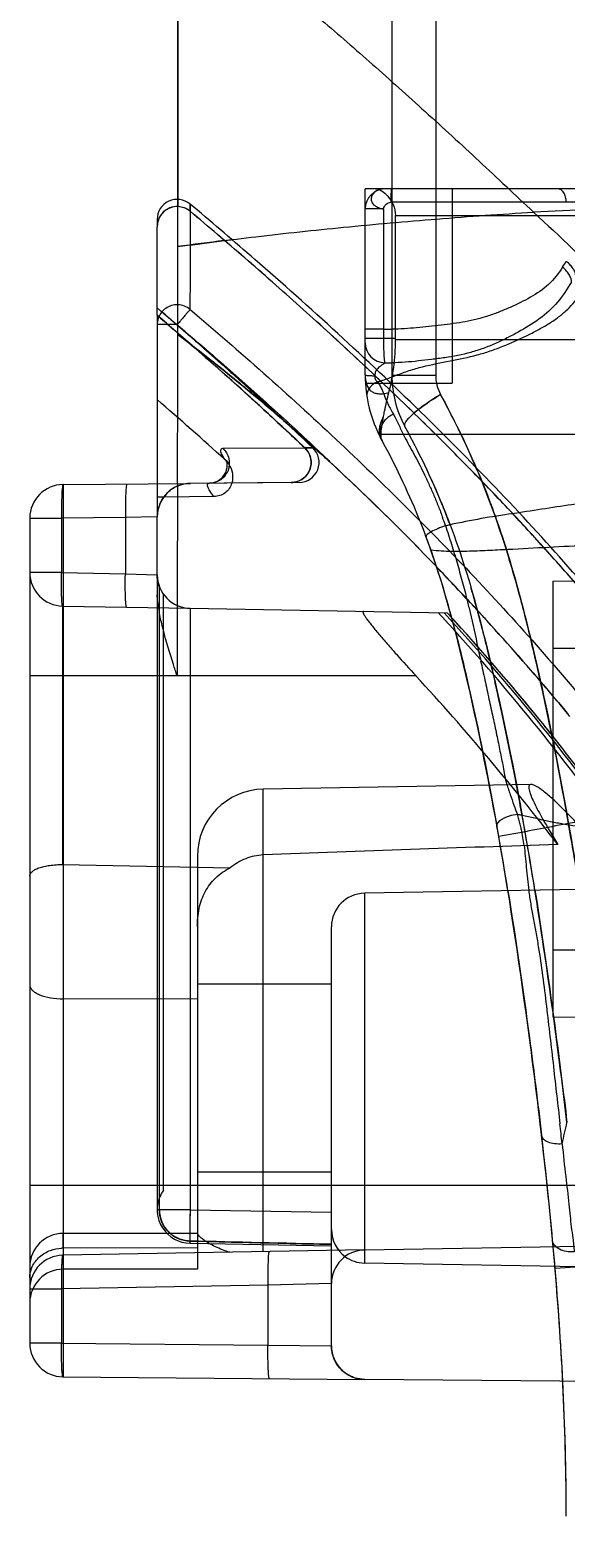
# Model space of a CAD drawing. Header units: millimetres. Extents: x 23075 to 24509, y -21593 to -20579.
# Drawn here: x 23376.45 to 23384.49, y -20920.45 to -20898.17 of the extents above; entities that cross this region are included whole.
import ezdxf

# ---------------------------------------------------------------- set-up
doc = ezdxf.new("R2010")
doc.units = ezdxf.units.MM
doc.header["$LTSCALE"] = 8
doc.layers.add('Cav-cor', color=30, linetype='Continuous')

# ---------------------------------------------------------------- blocks, each defined once
blk = doc.blocks.new('20160901.135302')
at = {"layer": 'Cav-cor', "color": 241}
for p, q in [((-10.957, 19.318), (-10.957, 5.226)), ((-14.164, 13.599), (-14.164, 7.753)), ((-14.164, 13.599), (-14.164, 7.753)), ((-14.164, 5.967), (-14.164, 13.599)), ((-10.299, 13.68), (-10.299, 5.226)), ((-7.501, 8.02), (-11.357, 8.02)), ((-11.357, 5.226), (-11.357, 8.02)), ((-7.853, 7.819), (-10.972, 7.819)), ((-10.05, 8.02), (-10.05, 5.106)), ((-4.378, 7.87), (-8.834, 7.67)), ((-13.979, 7.681), (-13.978, 7.792)), ((-13.978, 7.792), (-13.979, 7.725)), ((-13.979, 7.725), (-13.979, 7.609)), ((-13.924, 7.746), (-13.978, 7.792)), ((-11.081, 7.719), (-11.357, 7.719)), ((-11.081, 7.719), (-11.081, 5.914)), ((-10.903, 7.618), (-7.337, 7.618)), ((-10.902, 5.779), (-10.903, 7.618)), ((-14.474, 7.561), (-14.474, 7.452)), ((-14.474, 6.124), (-14.474, 7.452)), ((-14.474, 6.124), (-14.474, 7.452)), ((-13.467, 7.244), (-13.367, 7.257)), ((-14.419, 6.188), (-14.474, 6.235)), ((-14.474, 6.124), (-14.474, 3.101)), ((-14.35, 6.129), (-14.419, 6.188)), ((-14.183, 5.984), (-14.474, 5.984)), ((-14.164, 5.984), (-14.183, 5.984)), ((-14.164, 5.974), (-14.094, 5.915)), ((-14.164, 5.834), (-14.164, 5.967)), ((-11.081, 5.914), (-11.357, 5.914)), ((-11.357, 5.779), (-10.903, 5.779)), ((-10.902, 5.755), (-10.902, 5.779)), ((-4.14, 5.755), (-10.902, 5.755)), ((-10.957, 5.226), (-10.299, 5.226)), ((-10.956, 5.2), (-10.948, 5.203)), ((-10.948, 5.203), (-10.89, 5.226)), ((-13.057, 4.954), (-13.042, 4.942)), ((-11.353, 5.106), (-10.05, 5.106)), ((-0.144, 4.336), (-11.118, 4.336)), ((-11.116, 4.273), (-11.09, 4.224)), ((-13.489, 4.13), (-12.14, 4.138)), ((-12.14, 4.138), (-12.259, 4.137)), ((-12.14, 4.138), (-12.203, 4.198)), ((-12.197, 4.209), (-12.17, 4.184)), ((-12.187, 4.216), (-12.124, 4.156)), ((-12.17, 4.184), (-12.131, 4.149)), ((-12.124, 4.156), (-11.903, 3.948)), ((-13.458, 3.961), (-13.401, 3.895)), ((-11.906, 3.944), (-11.892, 3.931)), ((-11.903, 3.948), (-11.889, 3.935)), ((-15.885, 3.587), (-13.976, 3.604)), ((-15.885, 3.587), (-15.885, -9.788)), ((-14.168, 3.602), (-14.168, 3.563)), ((-12.345, 3.618), (-13.976, 3.604)), ((-12.465, 3.617), (-13.976, 3.604)), ((-14.365, 3.4), (-14.474, 3.399)), ((-13.622, 3.407), (-14.365, 3.4)), ((-14.168, 3.563), (-14.169, 3.402)), ((-9.052, 3.165), (-9.147, 3.15)), ((-16.383, 3.085), (-15.907, 3.085)), ((-16.383, 3.085), (-16.383, -9.286)), ((-14.95, 3.093), (-15.907, 3.085)), ((-15.907, 3.085), (-15.907, 2.268)), ((-14.474, 3.101), (-14.95, 3.093)), ((-14.95, 3.093), (-14.95, 2.251)), ((-14.474, 2.234), (-14.474, 3.101)), ((-14.474, 2.234), (-14.474, 3.101)), ((-15.907, 2.268), (-16.383, 2.268)), ((-15.907, 2.268), (-14.95, 2.251)), ((-14.95, 2.251), (-14.474, 2.234)), ((-14.474, 2.234), (-14.474, -7.285)), ((-8.542, 2.141), (5.704, 2.265)), ((-14.44, -7.285), (-14.44, 2.052)), ((-14.44, -7.285), (-14.44, 2.052)), ((-8.542, 2.141), (-8.542, -4.392)), ((-14.38, -6.991), (-14.38, 1.941)), ((-15.89, 1.765), (-13.98, 1.732)), ((-15.89, -2.108), (-15.89, 1.765)), ((-14.174, 1.735), (-14.175, 0.719)), ((-14.174, 1.775), (-14.174, 1.735)), ((-13.98, 1.732), (-10.125, 1.665)), ((-13.98, 1.732), (-13.98, -7.285)), ((-10.221, 1.624), (-10.26, 1.667)), ((-10.199, 1.6), (-10.221, 1.624)), ((-8.542, 1.136), (-8.04, 1.136)), ((-10.594, 0.719), (-16.383, 0.719)), ((-8.856, -0.909), (-12.884, -0.979)), ((-12.884, -7.914), (-12.884, -0.979)), ((-9.008, -1.346), (-9.003, -1.373)), ((-13.871, -1.985), (-13.871, -8.176)), ((-15.89, -2.108), (-13.379, -2.158)), ((-15.882, -2.108), (-15.881, -4.121)), ((-6.925, -2.462), (-11.367, -2.539)), ((-11.367, -2.539), (-11.367, -7.887)), ((-8.775, -2.726), (-8.772, -2.746)), ((-11.861, -7.321), (-11.861, -3.042)), ((-8.542, -3.387), (-8.04, -3.387)), ((-11.861, -3.904), (-13.871, -3.904)), ((-15.881, -4.121), (-13.871, -4.118)), ((-15.881, -4.121), (-15.881, -8.176)), ((-8.542, -4.392), (-0.658, -4.46)), ((-8.505, -4.6), (-8.509, -4.57)), ((-8.497, -4.658), (-8.493, -4.685)), ((-11.861, -6.718), (-13.871, -6.718)), ((-4.102, -6.919), (-16.383, -6.919)), ((-14.44, -7.285), (-14.474, -7.285)), ((-13.98, -7.285), (-14.44, -7.285)), ((-13.98, -7.285), (-11.861, -7.321)), ((-11.861, -9.325), (-11.861, -7.321)), ((-15.882, -7.637), (-13.871, -7.634)), ((-15.882, -7.637), (-15.882, -7.966)), ((-15.881, -7.859), (-15.882, -7.637)), ((-13.98, -7.787), (-11.861, -7.824)), ((-11.367, -7.887), (-5.504, -7.785)), ((-11.367, -7.887), (-15.89, -7.966)), ((-13.871, -7.857), (-15.881, -7.859)), ((-11.861, -9.325), (-11.861, -7.803)), ((-11.367, -7.887), (-11.367, -8.084)), ((-13.871, -8.176), (-15.881, -8.176)), ((-3.696, -8.218), (-11.367, -8.084)), ((-12.813, -8.414), (-15.907, -8.468)), ((-11.861, -8.39), (-12.813, -8.414)), ((-12.813, -8.414), (-12.813, -9.313)), ((-16.383, -8.468), (-15.907, -8.468)), ((-15.907, -8.468), (-15.907, -9.286)), ((-15.907, -9.286), (-16.383, -9.286)), ((-15.907, -9.286), (-12.813, -9.313)), ((-12.813, -9.313), (-11.861, -9.325)), ((-15.885, -9.788), (-11.363, -9.827)), ((-3.62, -9.895), (-11.363, -9.827)), ((-3.086, -9.9), (-11.363, -9.827))]:
    blk.add_line(p, q, dxfattribs=at)
for points in [[(-13.687, 3.606), (-13.644, 3.611), (-13.571, 3.636), (-13.499, 3.689), (-13.446, 3.766), (-13.423, 3.845), (-13.423, 3.905), (-13.429, 3.938), (-13.431, 3.944)], [(-13.431, 3.944), (-13.432, 3.948), (-13.429, 3.942), (-13.419, 3.924), (-13.401, 3.895)]]:
    blk.add_lwpolyline(points, dxfattribs=at)
for centre, radius, start, end in [((-14.173, 7.561), 0.301, 49.9499, 180), ((-11.055, 7.719), 0.301, 90, 180), ((-14.172, 7.452), 0.302, 88.3338, 180.0482), ((-14.173, 7.452), 0.301, 49.9202, 180.0482), ((-14.173, 7.452), 0.301, 49.9198, 88.2816), ((-7.639, -39.841), 47.445, 97.0565, 97.9044), ((-9.66, 7.7), 1.525, 325.9928, 329.8203), ((-54.02, -40.165), 60.882, 46.69262, 49.49236), ((-14.179, 5.984), 0.295, 156.5314, 161.7244), ((-14.175, 5.982), 0.299, 139.934, 156.4795), ((-14.173, 5.98), 0.302, 124.943, 139.8805), ((-59.305, -46.163), 68.959, 48.93356, 49.31455), ((-679.638, 6.122), 665.474, 359.783044, 359.97521), ((-31.059, -16.527), 28.026, 52.2307, 52.9265), ((-31.009, -16.462), 27.944, 52.4344, 52.9271), ((-58.759, -45.537), 68.129, 48.76174, 48.93368), ((-11.024, 10.344), 4.43, 269.266, 270.875), ((-31.753, -17.417), 29.155, 50.1145, 52.4211), ((-31.81, -17.487), 29.245, 50.1168, 52.2202), ((-57.244, -43.809), 65.831, 48.39856, 48.76286), ((-11.055, 5.714), 0.301, 180.0638, 268.6984), ((-55.511, -41.857), 63.22, 48.1753, 48.39763), ((-10.996, 9.11), 3.698, 268.9728, 270.6077), ((-53.774, -39.917), 60.617, 47.81728, 48.17627), ((-9.346, 5.226), 2.01, 180, 208.3114), ((-10.974, 5.206), 0.239, 176.7694, 178.4403), ((-11.564, 6.538), 1.465, 285.5213, 287.2944), ((-9.346, 5.226), 1.61, 180, 208.2957), ((-9.688, 5.226), 0.611, 180.0044, 208.272), ((-51.911, -37.86), 57.841, 47.5551, 47.81652), ((-32.95, -18.859), 31.029, 48.3305, 50.0899), ((-32.831, -18.717), 30.844, 48.8266, 50.0907), ((-52.649, -39.321), 58.389, 47.83983, 49.17082), ((-50.412, -36.221), 55.62, 47.1778, 47.555), ((-49.602, -35.348), 54.43, 46.5983, 47.1784), ((-33.698, -19.713), 32.164, 48.0501, 48.832), ((-33.9, -19.939), 32.467, 48.0527, 48.3458), ((-24.279, -2.818), 14.951, 28.0984, 28.3117), ((-12.467, 3.919), 0.301, 287.4353, 46.5679), ((-12.348, 3.92), 0.301, 270.5014, 46.5025), ((-34.094, -20.155), 32.757, 47.8966, 48.0529), ((-34.4, -20.493), 33.214, 47.3713, 47.8957), ((-34.549, -20.656), 33.435, 47.3395, 47.6057), ((-36.905, -23.154), 36.868, 43.4137, 47.2775), ((-36.678, -22.918), 36.541, 43.755, 47.2887), ((-20.495, -0.806), 11.759, 22.2094, 23.2391), ((-15.881, 3.085), 0.502, 90.5, 180), ((-13.971, 3.101), 0.502, 90.5, 180), ((-12.468, 3.921), 0.304, 270.5537, 287.4427), ((-20.123, -0.805), 10.731, 22.206, 22.4437), ((-20.063, -0.78), 10.667, 21.9266, 22.4343), ((-20.018, -0.762), 10.618, 21.9342, 22.206), ((-20.025, -0.765), 10.625, 20.6664, 21.9328), ((-17.426, 0.531), 7.671, 18.5469, 19.5082), ((-17.115, 37.28), 35.009, 281.47, 281.5874), ((-21.58, -1.338), 11.882, 18.0312, 20.419), ((-15.881, 2.268), 0.502, 180, 269), ((-13.971, 2.234), 0.502, 180, 269), ((-40.02, -26.163), 41.198, 42.7699, 43.8002), ((-24.629, -2.322), 15.087, 15.4239, 18.0015), ((-40.528, -26.639), 41.895, 42.5488, 43.4706), ((-25.38, -2.534), 16.267, 16.1458, 16.3535), ((-25.514, -2.573), 16.407, 16.0696, 16.2979), ((-13.127, 1.997), 1.347, 180.0322, 182.6303), ((-12.193, 2.084), 2.286, 187.459, 188.642), ((-40.743, -26.842), 42.191, 40.8176, 42.7794), ((-26.784, -2.937), 17.727, 15.1432, 16.1339), ((-26.879, -2.963), 17.826, 15.1434, 16.0594), ((-11.921, 2.125), 2.56, 188.6479, 190.033), ((-37.244, -23.157), 36.764, 39.8077, 42.4681), ((-27.713, -3.194), 18.292, 15.1454, 15.4876), ((-29.382, -3.644), 20.02, 14.5154, 15.1405), ((-33.14, -4.623), 24.304, 13.2001, 15.0298), ((70.877, 18.35), 82.361, 192.06107, 192.19863), ((-44.393, -7.31), 35.873, 12.9514, 13.273), ((-37.422, -24.001), 36.48, 37.4737, 42.6582), ((-36.476, -23.13), 36.535, 39.5037, 40.7863), ((-53.129, -9.29), 44.83, 10.7545, 12.7864), ((-53.328, -9.332), 45.034, 10.6927, 12.7434), ((-32.731, -19.382), 30.88, 37.9867, 39.7871), ((-32.082, -18.873), 30.055, 36.9022, 37.9828), ((-12.866, -1.984), 1.005, 91, 180), ((-58.938, -10.418), 50.748, 10.2672, 10.7816), ((-59.117, -10.451), 50.929, 10.2678, 10.7214), ((-1.537, 1.541), 8.075, 199.9741, 201.0343), ((-59.894, -10.593), 51.72, 10.2999, 10.4388), ((-62.96, -11.138), 54.433, 9.838, 10.1694), ((-11.698, -13.747), 12.664, 77.7123, 78.0393), ((-11.627, -2.129), 2.667, 15.2069, 16.8033), ((-11.683, -2.144), 2.726, 13.5338, 15.2006), ((-11.957, -2.21), 3.007, 11.9761, 13.5411), ((-65.251, -11.547), 57.161, 9.1124, 10.2524), ((-62.315, -11.03), 54.179, 9.7838, 10.2671), ((-12.008, -2.224), 3.06, 7.4932, 12.0289), ((-67.524, -11.924), 59.065, 9.17977, 9.83308), ((-67.436, -11.909), 59.376, 9.1233, 9.78021), ((-11.359, -3.041), 0.502, 91.0001, 180.0021), ((-72.489, -12.727), 64.494, 8.92092, 9.12935), ((-72.101, -12.665), 64.102, 8.97739, 9.1296), ((-88.3, -15.148), 80.49, 7.55178, 8.92367), ((-90.055, -15.401), 82.263, 7.50378, 8.84937), ((-105.31, -17.502), 97.662, 6.77966, 7.59179), ((-99.611, -16.786), 91.918, 6.7558, 7.56517), ((-25.593, -7.923), 17.265, 5.4025, 6.4148), ((-21.083, -3.275), 13.034, 346.5926, 348.0507), ((-74.807, -13.884), 66.545, 5.29367, 6.66057), ((-13.971, -7.285), 0.502, 156.6146, 269), ((-13.971, -7.285), 0.502, 144.2936, 156.6146), ((-13.971, -7.285), 0.468, 180, 268.6115), ((11.277, -7.73), 25.261, 178.9902, 179.66), ((-15.881, -8.14), 0.502, 90.0785, 180), ((-12.97, -7.726), 1.013, 181.6782, 182.0666), ((-11.359, -7.581), 0.502, 179.9979, 233.7609), ((-65.381, -12.982), 57.076, 4.8733, 5.2651), ((-15.881, -8.468), 0.502, 91, 180), ((-15.881, -8.415), 0.556, 90.0039, 92.7965), ((-11.359, -8.39), 0.502, 91, 180), ((-11.359, -7.581), 0.502, 233.7609, 268.9999), ((-15.881, -8.678), 0.502, 90, 179.9998), ((-57.899, -12.374), 49.569, 2.9145, 4.907), ((-15.881, -9.286), 0.502, 180, 269.5), ((-11.359, -9.325), 0.502, 180, 269.5), ((-48.662, -11.912), 40.32, 0.0472, 2.9268)]:
    blk.add_arc(centre, radius, start, end, dxfattribs=at)
at = {"layer": 'Cav-cor', "color": 241, "extrusion": (0, 0, -1)}
blk.add_ellipse((-3.545, -7.466), major_axis=(-28.793, 0.503), ratio=0.01745, start_param=5.005083, end_param=5.083054, dxfattribs=at)
at = {"layer": 'Cav-cor', "color": 241}
for points, knots in [([(-14.158, 12.366), (-14.061, 12.278), (-13.886, 12.125), (-13.619, 11.899), (-13.347, 11.678), (-13.043, 11.427), (-12.715, 11.152), (-12.368, 10.857), (-11.874, 10.436), (-11.233, 9.876), (-10.445, 9.171), (-9.641, 8.432), (-9.104, 7.925), (-8.833, 7.67)], [0, 0, 0, 0, 0.055529, 0.097857, 0.147888, 0.203826, 0.2643, 0.328614, 0.396141, 0.538561, 0.688206, 0.842751, 1, 1, 1, 1]), ([(-11.055, 8.02), (-11.081, 8.02), (-11.132, 8.013), (-11.2, 7.984), (-11.249, 7.939), (-11.271, 7.88), (-11.26, 7.819), (-11.218, 7.768), (-11.155, 7.734), (-11.107, 7.722), (-11.081, 7.719)], [0, 0, 0, 0, 0.144342, 0.280279, 0.399779, 0.505469, 0.610931, 0.725951, 0.85724, 1, 1, 1, 1]), ([(-11.196, 8.02), (-11.166, 8.02), (-11.097, 7.99), (-11.008, 7.908), (-10.927, 7.782), (-10.903, 7.675), (-10.903, 7.618)], [0, 0, 0, 0, 0.170675, 0.399599, 0.680389, 1, 1, 1, 1]), ([(-11.081, 7.719), (-11.077, 7.745), (-11.05, 7.794), (-10.998, 7.819), (-10.972, 7.819)], [0, 0, 0, 0, 0.50325, 1, 1, 1, 1]), ([(-10.959, 8.02), (-10.96, 8.02), (-10.964, 8.014), (-10.965, 8.003), (-10.967, 7.984), (-10.97, 7.948), (-10.972, 7.892), (-10.972, 7.845), (-10.972, 7.819)], [0, 0, 0, 0, 0.027505, 0.085199, 0.177015, 0.300319, 0.621416, 1, 1, 1, 1]), ([(-8.342, 7.819), (-8.342, 7.845), (-8.348, 7.895), (-8.374, 7.96), (-8.414, 8.007), (-8.452, 8.02), (-8.469, 8.02)], [0, 0, 0, 0, 0.298579, 0.57196, 0.803426, 1, 1, 1, 1]), ([(-14.164, 7.153), (-13.774, 7.207), (-12.947, 7.311), (-11.653, 7.451), (-10.266, 7.572), (-9.317, 7.642), (-8.834, 7.67)], [0, 0, 0, 0, 0.220223, 0.466779, 0.729149, 1, 1, 1, 1]), ([(-13.979, 7.609), (-13.978, 7.411), (-13.978, 6.946), (-13.982, 6.481), (-13.982, 6.215)], [0, 0, 0, 0, 0.426497, 1, 1, 1, 1]), ([(-3.022, -6.451), (-3.126, -6.155), (-3.349, -5.558), (-3.729, -4.656), (-4.164, -3.74), (-4.64, -2.849), (-5.123, -2.031), (-5.584, -1.308), (-6.026, -0.657), (-6.47, -0.04), (-6.928, 0.566), (-7.403, 1.164), (-7.892, 1.751), (-8.394, 2.33), (-8.919, 2.911), (-9.485, 3.515), (-10.109, 4.153), (-10.798, 4.831), (-11.546, 5.54), (-12.338, 6.264), (-13.153, 6.981), (-13.704, 7.452), (-13.979, 7.683)], [0, 0, 0, 0, 0.051994, 0.105556, 0.16221, 0.219938, 0.273022, 0.319526, 0.362017, 0.403444, 0.445481, 0.48784, 0.530032, 0.572101, 0.614805, 0.659888, 0.709119, 0.762724, 0.820079, 0.879926, 0.940564, 1, 1, 1, 1]), ([(-2.986, -6.437), (-3.051, -6.25), (-3.308, -5.531), (-3.833, -4.256), (-4.553, -2.856), (-5.255, -1.683), (-5.801, -0.848), (-6.45, 0.069), (-7.529, 1.474), (-9.271, 3.468), (-11.345, 5.488), (-12.919, 6.89), (-13.623, 7.492), (-13.924, 7.746)], [0, 0, 0, 0, 0.052554, 0.200726, 0.348897, 0.422983, 0.497068, 0.561882, 0.626695, 0.756321, 0.885947, 0.95076, 1, 1, 1, 1]), ([(-8.834, 7.67), (-8.433, 7.303), (-7.646, 6.551), (-6.511, 5.378), (-5.419, 4.165), (-4.719, 3.332), (-4.378, 2.908)], [0, 0, 0, 0, 0.249982, 0.499981, 0.749989, 1, 1, 1, 1]), ([(-8.204, 6.73), (-8.203, 6.744), (-8.21, 6.778), (-8.238, 6.827), (-8.283, 6.881), (-8.32, 6.916), (-8.342, 6.934)], [0, 0, 0, 0, 0.170527, 0.392087, 0.670242, 1, 1, 1, 1]), ([(-8.396, 6.847), (-8.458, 6.754), (-8.595, 6.574), (-8.878, 6.386), (-9.132, 6.264), (-9.343, 6.175), (-9.508, 6.113), (-9.679, 6.063), (-9.855, 6.027), (-10.035, 5.998), (-10.217, 5.974), (-10.401, 5.955), (-10.585, 5.938), (-10.77, 5.92), (-10.894, 5.915), (-10.957, 5.914)], [0, 0, 0, 0, 0.119408, 0.236894, 0.356911, 0.418309, 0.480564, 0.543593, 0.607369, 0.671842, 0.736893, 0.802386, 0.868171, 0.934095, 1, 1, 1, 1]), ([(-8.263, 6.623), (-8.262, 6.639), (-8.267, 6.675), (-8.294, 6.729), (-8.338, 6.789), (-8.375, 6.828), (-8.396, 6.847)], [0, 0, 0, 0, 0.175689, 0.399759, 0.676312, 1, 1, 1, 1]), ([(-8.263, 6.623), (-8.325, 6.517), (-8.463, 6.31), (-8.74, 6.059), (-9.007, 5.899), (-9.229, 5.783), (-9.403, 5.7), (-9.584, 5.626), (-9.837, 5.546), (-10.097, 5.494), (-10.361, 5.463), (-10.559, 5.439), (-10.757, 5.418), (-10.89, 5.413), (-10.957, 5.412)], [0, 0, 0, 0, 0.11968, 0.239886, 0.360504, 0.421767, 0.484205, 0.547762, 0.612172, 0.741396, 0.805799, 0.870587, 0.935378, 1, 1, 1, 1]), ([(-14.164, 6.282), (-14.196, 6.283), (-14.261, 6.275), (-14.32, 6.246), (-14.346, 6.228)], [0, 0, 0, 0, 0.500415, 1, 1, 1, 1]), ([(-13.979, 6.213), (-14.004, 6.234), (-14.063, 6.268), (-14.13, 6.281), (-14.164, 6.282)], [0, 0, 0, 0, 0.49952, 1, 1, 1, 1]), ([(-10.89, 5.226), (-10.826, 5.25), (-10.697, 5.298), (-10.428, 5.374), (-10.086, 5.441), (-9.744, 5.507), (-9.482, 5.588), (-9.234, 5.68), (-8.998, 5.785), (-8.774, 5.9), (-8.617, 5.989), (-8.474, 6.083), (-8.31, 6.218), (-8.208, 6.334), (-8.145, 6.411)], [0, 0, 0, 0, 0.067466, 0.135997, 0.274362, 0.411064, 0.478124, 0.544078, 0.671413, 0.732608, 0.791906, 0.848482, 0.901735, 1, 1, 1, 1]), ([(-14.474, 6.124), (-14.198, 5.887), (-13.674, 5.432), (-12.937, 4.77), (-12.477, 4.342), (-12.26, 4.137)], [0, 0, 0, 0, 0.36711, 0.699158, 1, 1, 1, 1]), ([(-12.203, 4.198), (-12.396, 4.38), (-12.996, 4.939), (-13.745, 5.607), (-14.28, 6.069), (-14.419, 6.188)], [0, 0, 0, 0, 0.261353, 0.807286, 1, 1, 1, 1]), ([(-14.091, 6.083), (-14.103, 6.069), (-14.127, 6.04), (-14.15, 6.01), (-14.164, 5.996)], [0, 0, 0, 0, 0.487837, 1, 1, 1, 1]), ([(-13.979, 6.213), (-13.98, 6.211), (-13.984, 6.206), (-13.992, 6.198), (-14.002, 6.186), (-14.022, 6.164), (-14.052, 6.129), (-14.077, 6.1), (-14.091, 6.083)], [0, 0, 0, 0, 0.03859, 0.105168, 0.198572, 0.317195, 0.622073, 1, 1, 1, 1]), ([(-13.982, 6.215), (-13.237, 5.583), (-12.141, 4.61), (-10.734, 3.254), (-9.712, 2.204), (-8.726, 1.121), (-7.467, -0.373), (-6.584, -1.546), (-6.049, -2.362)], [0, 0, 0, 0, 0.250014, 0.375029, 0.500043, 0.625057, 0.750069, 1, 1, 1, 1]), ([(-14.163, 5.834), (-13.742, 5.516), (-13.011, 4.93), (-12.308, 4.312), (-12.007, 4.036)], [0, 0, 0, 0, 0.563836, 1, 1, 1, 1]), ([(-14.094, 5.915), (-13.932, 5.777), (-13.65, 5.534), (-13.249, 5.183), (-12.891, 4.865), (-12.536, 4.543), (-12.303, 4.325), (-12.187, 4.216)], [0, 0, 0, 0, 0.249997, 0.437502, 0.625006, 0.812502, 1, 1, 1, 1]), ([(-11.081, 5.914), (-11.081, 5.852), (-11.081, 5.762), (-11.08, 5.647), (-11.078, 5.573), (-11.075, 5.511), (-11.072, 5.468), (-11.069, 5.442), (-11.067, 5.428), (-11.065, 5.419), (-11.063, 5.414), (-11.062, 5.412)], [0, 0, 0, 0, 0.369649, 0.537879, 0.686917, 0.811383, 0.906905, 0.942759, 0.970263, 0.98928, 1, 1, 1, 1]), ([(-11.001, 4.964), (-10.969, 5.088), (-10.92, 5.35), (-10.901, 5.617), (-10.902, 5.755)], [0, 0, 0, 0, 0.481093, 1, 1, 1, 1]), ([(-11.062, 5.412), (-11.063, 5.411), (-11.066, 5.408), (-11.073, 5.402), (-11.085, 5.393), (-11.109, 5.376), (-11.138, 5.355), (-11.17, 5.328), (-11.185, 5.309), (-11.191, 5.299)], [0, 0, 0, 0, 0.028464, 0.08098, 0.163233, 0.278029, 0.595014, 0.786453, 1, 1, 1, 1]), ([(-11.357, 5.226), (-11.357, 5.203), (-11.352, 5.156), (-11.336, 5.088), (-11.308, 5.027), (-11.265, 4.982), (-11.211, 4.955), (-11.148, 4.946), (-11.077, 4.95), (-11.027, 4.959), (-11.001, 4.964)], [0, 0, 0, 0, 0.129952, 0.264965, 0.388789, 0.498002, 0.604541, 0.719708, 0.850681, 1, 1, 1, 1]), ([(-11.213, 5.213), (-11.233, 5.213), (-11.261, 5.215), (-11.296, 5.217), (-11.317, 5.218), (-11.333, 5.22), (-11.346, 5.222), (-11.352, 5.224), (-11.357, 5.225), (-11.357, 5.226)], [0, 0, 0, 0, 0.411494, 0.582931, 0.727075, 0.84197, 0.925892, 0.978042, 1, 1, 1, 1]), ([(-11.172, 5.126), (-11.198, 5.115), (-11.234, 5.094), (-11.274, 5.056), (-11.297, 5.026), (-11.315, 4.995), (-11.327, 4.965), (-11.333, 4.934), (-11.332, 4.914), (-11.33, 4.903)], [0, 0, 0, 0, 0.28835, 0.425695, 0.557555, 0.680401, 0.790088, 0.891906, 1, 1, 1, 1]), ([(-11.191, 5.299), (-11.194, 5.293), (-11.206, 5.269), (-11.211, 5.241), (-11.213, 5.22)], [0, 0, 0, 0, 0.221495, 1, 1, 1, 1]), ([(-11.213, 5.213), (-11.213, 5.194), (-11.206, 5.161), (-11.184, 5.134), (-11.172, 5.126)], [0, 0, 0, 0, 0.560973, 1, 1, 1, 1]), ([(-11.174, 5.126), (-11.16, 5.106), (-11.133, 5.067), (-11.092, 4.987), (-11.065, 4.904), (-11.03, 4.824), (-10.988, 4.743), (-10.955, 4.682), (-10.933, 4.641)], [0, 0, 0, 0, 0.135815, 0.259468, 0.496229, 0.617311, 0.742474, 1, 1, 1, 1]), ([(-11.081, 4.606), (-11.076, 4.633), (-11.052, 4.753), (-11.025, 4.872), (-11.001, 4.964)], [0, 0, 0, 0, 0.223903, 1, 1, 1, 1]), ([(-10.226, 4.937), (-10.306, 4.888), (-10.42, 4.815), (-10.557, 4.714), (-10.638, 4.648), (-10.7, 4.59), (-10.739, 4.545), (-10.758, 4.513), (-10.768, 4.49), (-10.769, 4.472), (-10.764, 4.463)], [0, 0, 0, 0, 0.383769, 0.549289, 0.691994, 0.808918, 0.898088, 0.932266, 0.959911, 1, 1, 1, 1]), ([(-10.566, 4.705), (-10.542, 4.724), (-10.432, 4.807), (-10.317, 4.882), (-10.226, 4.937)], [0, 0, 0, 0, 0.2215, 1, 1, 1, 1]), ([(-10.226, 4.937), (-10.058, 4.625), (-9.82, 4.148), (-9.545, 3.492), (-9.299, 2.823), (-9.041, 1.967), (-8.704, 0.576), (-8.349, -1.18), (-8.065, -2.949), (-7.867, -4.37), (-7.683, -5.793), (-7.485, -7.576), (-7.324, -9.725), (-7.284, -11.161), (-7.284, -11.879)], [0, 0, 0, 0, 0.061888, 0.092928, 0.124029, 0.186356, 0.248795, 0.373797, 0.498921, 0.561512, 0.624116, 0.749357, 0.87466, 1, 1, 1, 1]), ([(-9.69, 3.834), (-9.73, 3.928), (-9.897, 4.302), (-10.08, 4.667), (-10.226, 4.937)], [0, 0, 0, 0, 0.250454, 1, 1, 1, 1]), ([(-10.63, 4.654), (-10.625, 4.658), (-10.604, 4.676), (-10.583, 4.693), (-10.566, 4.705)], [0, 0, 0, 0, 0.237709, 1, 1, 1, 1]), ([(-11.116, 4.273), (-11.128, 4.295), (-11.144, 4.344), (-11.144, 4.426), (-11.123, 4.516), (-11.097, 4.577), (-11.081, 4.608)], [0, 0, 0, 0, 0.209833, 0.436365, 0.696543, 1, 1, 1, 1]), ([(-10.933, 4.641), (-10.971, 4.625), (-11.042, 4.579), (-11.117, 4.485), (-11.148, 4.375), (-11.132, 4.303), (-11.116, 4.273)], [0, 0, 0, 0, 0.275181, 0.538626, 0.778921, 1, 1, 1, 1]), ([(-11.118, 4.336), (-11.117, 4.374), (-11.107, 4.464), (-11.091, 4.554), (-11.081, 4.606)], [0, 0, 0, 0, 0.420373, 1, 1, 1, 1]), ([(-10.933, 4.641), (-10.924, 4.625), (-10.888, 4.556), (-10.855, 4.485), (-10.829, 4.431)], [0, 0, 0, 0, 0.240458, 1, 1, 1, 1]), ([(-10.764, 4.463), (-10.536, 4.039), (-10.301, 3.549), (-10.106, 3.045), (-10.083, 2.985)], [0, 0, 0, 0, 0.882593, 1, 1, 1, 1]), ([(-11.09, 4.224), (-11.095, 4.233), (-11.111, 4.268), (-11.119, 4.307), (-11.118, 4.336)], [0, 0, 0, 0, 0.263005, 1, 1, 1, 1]), ([(-10.829, 4.431), (-10.823, 4.418), (-10.797, 4.365), (-10.77, 4.312), (-10.749, 4.272)], [0, 0, 0, 0, 0.241131, 1, 1, 1, 1]), ([(-10.749, 4.272), (-10.727, 4.23), (-10.682, 4.144), (-10.609, 4.013), (-10.535, 3.875), (-10.464, 3.73), (-10.394, 3.578), (-10.324, 3.421), (-10.257, 3.259), (-10.215, 3.148), (-10.195, 3.092)], [0, 0, 0, 0, 0.108843, 0.224405, 0.344577, 0.468447, 0.596707, 0.728629, 0.86335, 1, 1, 1, 1]), ([(-13.489, 4.13), (-13.446, 4.09), (-13.382, 3.981), (-13.395, 3.794), (-13.509, 3.645), (-13.629, 3.607), (-13.687, 3.606)], [0, 0, 0, 0, 0.250422, 0.501436, 0.751402, 1, 1, 1, 1]), ([(-13.458, 3.961), (-13.473, 3.985), (-13.494, 4.018), (-13.513, 4.061), (-13.522, 4.089), (-13.523, 4.116), (-13.505, 4.129), (-13.494, 4.13), (-13.489, 4.13)], [0, 0, 0, 0, 0.414918, 0.571058, 0.69319, 0.851687, 0.91772, 1, 1, 1, 1]), ([(-12.26, 4.137), (-12.238, 4.117), (-12.201, 4.069), (-12.169, 3.985), (-12.162, 3.895), (-12.182, 3.807), (-12.228, 3.728), (-12.294, 3.666), (-12.375, 3.627), (-12.435, 3.617), (-12.465, 3.617)], [0, 0, 0, 0, 0.125171, 0.249822, 0.374849, 0.499519, 0.624582, 0.749556, 0.87474, 1, 1, 1, 1]), ([(-10.369, 2.601), (-10.418, 2.74), (-10.625, 3.295), (-10.878, 3.828), (-11.09, 4.224)], [0, 0, 0, 0, 0.249031, 1, 1, 1, 1]), ([(-13.401, 3.895), (-13.374, 3.854), (-13.336, 3.759), (-13.341, 3.656), (-13.355, 3.609)], [0, 0, 0, 0, 0.500431, 1, 1, 1, 1]), ([(-11.907, 3.944), (-11.904, 3.942), (-11.899, 3.938), (-11.895, 3.933), (-11.892, 3.931)], [0, 0, 0, 0, 0.499776, 1, 1, 1, 1]), ([(-15.885, 3.587), (-15.887, 3.587), (-15.889, 3.583), (-15.891, 3.576), (-15.893, 3.564), (-15.896, 3.539), (-15.9, 3.497), (-15.903, 3.435), (-15.906, 3.36), (-15.907, 3.274), (-15.908, 3.181), (-15.908, 3.117), (-15.907, 3.085)], [0, 0, 0, 0, 0.007005, 0.0222, 0.046417, 0.079672, 0.172053, 0.296084, 0.446973, 0.61906, 0.805991, 1, 1, 1, 1]), ([(-14.928, 3.596), (-14.929, 3.596), (-14.932, 3.592), (-14.934, 3.585), (-14.936, 3.572), (-14.939, 3.547), (-14.943, 3.505), (-14.946, 3.444), (-14.948, 3.369), (-14.95, 3.283), (-14.951, 3.19), (-14.95, 3.126), (-14.95, 3.093)], [0, 0, 0, 0, 0.00701, 0.022226, 0.046441, 0.07966, 0.172134, 0.296056, 0.446923, 0.619109, 0.806229, 1, 1, 1, 1]), ([(-13.622, 3.407), (-13.643, 3.435), (-13.672, 3.473), (-13.702, 3.524), (-13.715, 3.552), (-13.721, 3.575), (-13.719, 3.594), (-13.705, 3.605), (-13.694, 3.606), (-13.687, 3.606)], [0, 0, 0, 0, 0.422943, 0.583154, 0.708178, 0.800005, 0.865768, 0.924407, 1, 1, 1, 1]), ([(-13.355, 3.609), (-13.364, 3.58), (-13.389, 3.525), (-13.452, 3.459), (-13.532, 3.417), (-13.592, 3.408), (-13.622, 3.407)], [0, 0, 0, 0, 0.250098, 0.499901, 0.750071, 1, 1, 1, 1]), ([(-8.726, 0.624), (-8.782, 0.88), (-8.9, 1.392), (-9.163, 2.407), (-9.411, 3.154), (-9.608, 3.639)], [0, 0, 0, 0, 0.250534, 0.500829, 1, 1, 1, 1]), ([(-7.234, 3.443), (-7.386, 3.424), (-7.613, 3.387), (-7.916, 3.338), (-8.219, 3.291), (-8.598, 3.234), (-8.901, 3.187), (-9.052, 3.165)], [0, 0, 0, 0, 0.2497, 0.375022, 0.500244, 0.750266, 1, 1, 1, 1]), ([(-9.147, 3.15), (-9.303, 3.127), (-9.617, 3.08), (-9.928, 3.017), (-10.083, 2.985)], [0, 0, 0, 0, 0.499571, 1, 1, 1, 1]), ([(-10.154, 2.971), (-10.192, 2.957), (-10.264, 2.929), (-10.356, 2.885), (-10.415, 2.848), (-10.441, 2.824), (-10.445, 2.812), (-10.444, 2.808)], [0, 0, 0, 0, 0.362795, 0.680193, 0.899447, 0.963338, 1, 1, 1, 1]), ([(-10.154, 2.971), (-10.123, 2.879), (-10.062, 2.694), (-9.977, 2.415), (-9.902, 2.132), (-9.851, 1.945), (-9.827, 1.851)], [0, 0, 0, 0, 0.249245, 0.50001, 0.751032, 1, 1, 1, 1]), ([(-5.482, 2.855), (-5.681, 2.829), (-5.981, 2.789), (-6.383, 2.75), (-6.79, 2.723), (-7.301, 2.703), (-7.915, 2.68), (-8.528, 2.649), (-9.039, 2.621), (-9.448, 2.6), (-9.755, 2.586), (-10.062, 2.581), (-10.267, 2.59), (-10.369, 2.601)], [0, 0, 0, 0, 0.123018, 0.185004, 0.247447, 0.372933, 0.49838, 0.623724, 0.749005, 0.811665, 0.87438, 0.937357, 1, 1, 1, 1]), ([(-9.353, -1.689), (-9.489, -0.92), (-9.775, 0.522), (-10.142, 1.955), (-10.369, 2.601)], [0, 0, 0, 0, 0.531884, 1, 1, 1, 1]), ([(-15.89, 1.765), (-15.891, 1.765), (-15.893, 1.769), (-15.895, 1.776), (-15.897, 1.789), (-15.9, 1.813), (-15.903, 1.855), (-15.906, 1.917), (-15.908, 1.992), (-15.909, 2.078), (-15.909, 2.171), (-15.908, 2.235), (-15.907, 2.268)], [0, 0, 0, 0, 0.007006, 0.022204, 0.046421, 0.079673, 0.172048, 0.29607, 0.446952, 0.619035, 0.805969, 1, 1, 1, 1]), ([(-14.933, 1.749), (-14.934, 1.749), (-14.936, 1.753), (-14.938, 1.76), (-14.94, 1.772), (-14.943, 1.797), (-14.946, 1.839), (-14.949, 1.9), (-14.951, 1.975), (-14.952, 2.061), (-14.952, 2.154), (-14.951, 2.218), (-14.95, 2.251)], [0, 0, 0, 0, 0.007009, 0.022225, 0.046437, 0.079652, 0.172117, 0.296029, 0.44689, 0.619075, 0.806204, 1, 1, 1, 1]), ([(-14.459, 1.787), (-14.461, 1.8), (-14.467, 1.849), (-14.471, 1.898), (-14.473, 1.935)], [0, 0, 0, 0, 0.252375, 1, 1, 1, 1]), ([(-9.827, 1.851), (-9.812, 1.791), (-9.754, 1.555), (-9.704, 1.317), (-9.666, 1.14)], [0, 0, 0, 0, 0.255282, 1, 1, 1, 1]), ([(-14.381, 1.402), (-14.387, 1.425), (-14.41, 1.517), (-14.43, 1.61), (-14.442, 1.679)], [0, 0, 0, 0, 0.252747, 1, 1, 1, 1]), ([(-11.38, 1.686), (-11.382, 1.687), (-11.386, 1.686), (-11.39, 1.68), (-11.389, 1.671), (-11.385, 1.66), (-11.379, 1.646), (-11.365, 1.622), (-11.341, 1.585), (-11.304, 1.535), (-11.259, 1.477), (-11.208, 1.414), (-11.151, 1.345), (-11.089, 1.273), (-11.001, 1.171), (-10.837, 0.985), (-10.692, 0.826), (-10.594, 0.719)], [0, 0, 0, 0, 0.004859, 0.009208, 0.015393, 0.024416, 0.036575, 0.051855, 0.091128, 0.14074, 0.199063, 0.264437, 0.335373, 0.410783, 0.489642, 0.65477, 1, 1, 1, 1]), ([(-5.494, -5.197), (-5.785, -4.57), (-6.433, -3.345), (-7.566, -1.606), (-8.824, 0.045), (-9.732, 1.09), (-10.199, 1.6)], [0, 0, 0, 0, 0.249999, 0.49999, 0.749988, 1, 1, 1, 1]), ([(-5.392, -5.311), (-5.681, -4.666), (-6.331, -3.405), (-7.863, -1.022), (-9.218, 0.623), (-10.174, 1.665)], [0, 0, 0, 0, 0.250062, 0.500121, 1, 1, 1, 1]), ([(-5.369, -5.311), (-5.413, -5.211), (-5.688, -4.606), (-6.136, -3.734), (-6.789, -2.644), (-7.296, -1.867), (-7.905, -1.007), (-8.798, 0.156), (-9.599, 1.089), (-10.125, 1.665)], [0, 0, 0, 0, 0.053772, 0.32139, 0.455199, 0.589008, 0.706069, 0.82313, 1, 1, 1, 1]), ([(-9.672, 1.694), (-9.583, 1.364), (-9.494, 0.999), (-9.411, 0.635), (-9.404, 0.602)], [0, 0, 0, 0, 0.909764, 1, 1, 1, 1]), ([(-9.664, 1.691), (-9.622, 1.645), (-9.159, 1.139), (-8.708, 0.621), (-8.311, 0.141)], [0, 0, 0, 0, 0.091425, 1, 1, 1, 1]), ([(-14.175, 0.719), (-14.194, 0.776), (-14.267, 1.002), (-14.337, 1.23), (-14.381, 1.402)], [0, 0, 0, 0, 0.252129, 1, 1, 1, 1]), ([(-10.001, 1.374), (-9.935, 1.121), (-9.704, 0.156), (-9.51, -0.813), (-9.382, -1.527)], [0, 0, 0, 0, 0.263955, 1, 1, 1, 1]), ([(-9.625, 0.946), (-9.604, 0.849), (-9.562, 0.658), (-9.502, 0.375), (-9.441, 0.103), (-9.394, -0.117), (-9.36, -0.286), (-9.336, -0.408), (-9.31, -0.527), (-9.289, -0.647), (-9.267, -0.775), (-9.24, -0.887), (-9.208, -0.983), (-9.173, -1.087), (-9.145, -1.165), (-9.126, -1.218)], [0, 0, 0, 0, 0.134397, 0.264435, 0.3902, 0.510317, 0.56784, 0.62352, 0.677842, 0.7319, 0.788316, 0.852116, 0.887564, 0.924607, 1, 1, 1, 1]), ([(-9.479, 0.926), (-9.461, 0.851), (-9.282, 0.083), (-9.128, -0.683), (-9.003, -1.373)], [0, 0, 0, 0, 0.098033, 1, 1, 1, 1]), ([(-9.433, 0.73), (-9.431, 0.72), (-9.281, 0.068), (-9.148, -0.583), (-9.03, -1.222)], [0, 0, 0, 0, 0.015253, 1, 1, 1, 1]), ([(-8.143, -2.483), (-8.184, -2.222), (-8.355, -1.183), (-8.555, -0.147), (-8.726, 0.624)], [0, 0, 0, 0, 0.250149, 1, 1, 1, 1]), ([(-8.869, -0.909), (-8.874, -0.909), (-8.886, -0.911), (-8.899, -0.925), (-8.904, -0.946), (-8.901, -0.987), (-8.88, -1.056), (-8.837, -1.159), (-8.772, -1.288), (-8.687, -1.441), (-8.585, -1.617), (-8.51, -1.741), (-8.47, -1.807)], [0, 0, 0, 0, 0.01716, 0.032877, 0.052134, 0.077989, 0.15342, 0.262258, 0.403709, 0.575671, 0.775496, 1, 1, 1, 1]), ([(-5.606, -5.379), (-5.745, -5.088), (-6.036, -4.519), (-6.509, -3.712), (-6.997, -2.971), (-7.411, -2.409), (-7.734, -2.006), (-7.958, -1.74), (-8.168, -1.505), (-8.36, -1.304), (-8.528, -1.14), (-8.669, -1.019), (-8.769, -0.946), (-8.832, -0.915), (-8.858, -0.909), (-8.869, -0.909)], [0, 0, 0, 0, 0.173526, 0.342343, 0.502288, 0.649476, 0.716931, 0.779413, 0.836131, 0.886175, 0.928548, 0.962166, 0.986073, 0.994235, 1, 1, 1, 1]), ([(-9.074, -1.358), (-9.115, -1.363), (-9.175, -1.377), (-9.249, -1.403), (-9.297, -1.425), (-9.335, -1.449), (-9.369, -1.479), (-9.385, -1.51), (-9.382, -1.528)], [0, 0, 0, 0, 0.33452, 0.491855, 0.633819, 0.756571, 0.857591, 1, 1, 1, 1]), ([(-7.538, -1.348), (-7.841, -1.405), (-8.294, -1.49), (-8.899, -1.607), (-9.201, -1.662), (-9.353, -1.689)], [0, 0, 0, 0, 0.50087, 0.749636, 1, 1, 1, 1]), ([(-7.475, -1.635), (-7.603, -1.612), (-7.859, -1.58), (-8.179, -1.539), (-8.434, -1.497), (-8.688, -1.445), (-8.877, -1.4), (-9.003, -1.373)], [0, 0, 0, 0, 0.249976, 0.499523, 0.624499, 0.749843, 1, 1, 1, 1]), ([(-8.509, -8.165), (-8.607, -7.009), (-8.859, -4.845), (-9.176, -2.692), (-9.353, -1.689)], [0, 0, 0, 0, 0.532345, 1, 1, 1, 1]), ([(-12.884, -1.966), (-12.973, -1.969), (-13.153, -2.008), (-13.309, -2.102), (-13.379, -2.158)], [0, 0, 0, 0, 0.499765, 1, 1, 1, 1]), ([(-8.974, -1.825), (-8.967, -1.878), (-8.956, -1.986), (-8.936, -2.21), (-8.919, -2.381), (-8.905, -2.496)], [0, 0, 0, 0, 0.238894, 0.484559, 1, 1, 1, 1]), ([(-16.383, -2.284), (-16.383, -2.272), (-16.376, -2.246), (-16.347, -2.212), (-16.302, -2.182), (-16.242, -2.157), (-16.168, -2.136), (-16.082, -2.121), (-15.988, -2.11), (-15.923, -2.107), (-15.89, -2.108)], [0, 0, 0, 0, 0.064836, 0.140704, 0.235685, 0.352922, 0.491675, 0.649205, 0.821052, 1, 1, 1, 1]), ([(-13.871, -3.044), (-13.871, -2.952), (-13.856, -2.77), (-13.768, -2.513), (-13.606, -2.298), (-13.458, -2.197), (-13.379, -2.158)], [0, 0, 0, 0, 0.257501, 0.507415, 0.752353, 1, 1, 1, 1]), ([(-9.216, -2.501), (-9.097, -3.235), (-8.922, -4.456), (-8.768, -5.679), (-8.711, -6.166)], [0, 0, 0, 0, 0.602971, 1, 1, 1, 1]), ([(-8.905, -2.496), (-8.896, -2.564), (-8.876, -2.701), (-8.839, -2.909), (-8.798, -3.121), (-8.747, -3.411), (-8.695, -3.781), (-8.639, -4.23), (-8.586, -4.683), (-8.534, -5.131), (-8.487, -5.567), (-8.452, -5.854), (-8.436, -5.994)], [0, 0, 0, 0, 0.058225, 0.118286, 0.179521, 0.24152, 0.367948, 0.497084, 0.626645, 0.754783, 0.880249, 1, 1, 1, 1]), ([(-8.812, -2.494), (-8.696, -3.214), (-8.531, -4.371), (-8.383, -5.533), (-8.331, -5.973)], [0, 0, 0, 0, 0.622158, 1, 1, 1, 1]), ([(-16.383, -3.913), (-16.383, -3.927), (-16.376, -3.957), (-16.344, -3.997), (-16.297, -4.032), (-16.207, -4.076), (-16.066, -4.112), (-15.945, -4.121), (-15.881, -4.121)], [0, 0, 0, 0, 0.071873, 0.155377, 0.256619, 0.377036, 0.668076, 1, 1, 1, 1]), ([(-8.404, -6.297), (-8.442, -6.3), (-8.513, -6.3), (-8.61, -6.277), (-8.683, -6.234), (-8.709, -6.187), (-8.711, -6.166)], [0, 0, 0, 0, 0.311893, 0.591254, 0.818091, 1, 1, 1, 1]), ([(-8.404, -6.297), (-8.386, -6.46), (-8.355, -6.762), (-8.308, -7.122), (-8.285, -7.374), (-8.268, -7.543), (-8.241, -7.721), (-8.227, -7.845), (-8.223, -7.913)], [0, 0, 0, 0, 0.302661, 0.560392, 0.668848, 0.77023, 0.873653, 1, 1, 1, 1]), ([(-13.98, -7.285), (-13.981, -7.317), (-13.982, -7.381), (-13.983, -7.474), (-13.984, -7.54), (-13.984, -7.574), (-13.984, -7.58)], [0, 0, 0, 0, 0.331617, 0.651095, 0.94518, 1, 1, 1, 1]), ([(-13.984, -7.58), (-13.984, -7.599), (-13.984, -7.657), (-13.984, -7.716), (-13.983, -7.755)], [0, 0, 0, 0, 0.320038, 1, 1, 1, 1]), ([(-13.983, -7.755), (-13.983, -7.759), (-13.982, -7.766), (-13.982, -7.776), (-13.981, -7.782), (-13.981, -7.787), (-13.98, -7.787)], [0, 0, 0, 0, 0.308421, 0.687992, 0.918509, 1, 1, 1, 1]), ([(-13.983, -7.762), (-13.982, -7.766), (-13.982, -7.772), (-13.982, -7.78), (-13.981, -7.784), (-13.981, -7.787), (-13.98, -7.787)], [0, 0, 0, 0, 0.431688, 0.742559, 0.931519, 1, 1, 1, 1]), ([(-13.386, -7.922), (-13.46, -7.899), (-13.562, -7.86), (-13.683, -7.796), (-13.753, -7.753), (-13.805, -7.715), (-13.842, -7.683), (-13.862, -7.659), (-13.871, -7.645), (-13.871, -7.639)], [0, 0, 0, 0, 0.403427, 0.573908, 0.718017, 0.832987, 0.917342, 0.971985, 1, 1, 1, 1]), ([(-8.223, -7.913), (-8.262, -7.917), (-8.338, -7.915), (-8.441, -7.884), (-8.519, -7.827), (-8.544, -7.771), (-8.546, -7.745)], [0, 0, 0, 0, 0.295223, 0.567248, 0.799953, 1, 1, 1, 1]), ([(-16.345, -8.135), (-16.32, -8.08), (-16.242, -7.979), (-16.133, -7.915), (-16.073, -7.893)], [0, 0, 0, 0, 0.488847, 1, 1, 1, 1]), ([(-15.89, -7.966), (-15.891, -7.966), (-15.893, -7.97), (-15.895, -7.977), (-15.897, -7.989), (-15.9, -8.014), (-15.903, -8.056), (-15.906, -8.118), (-15.908, -8.193), (-15.909, -8.279), (-15.909, -8.372), (-15.908, -8.436), (-15.907, -8.468)], [0, 0, 0, 0, 0.007005, 0.022198, 0.046413, 0.079664, 0.172036, 0.296057, 0.446939, 0.619026, 0.805967, 1, 1, 1, 1]), ([(-12.796, -7.912), (-12.797, -7.912), (-12.799, -7.916), (-12.801, -7.923), (-12.804, -7.935), (-12.807, -7.96), (-12.81, -8.002), (-12.812, -8.064), (-12.814, -8.139), (-12.815, -8.225), (-12.815, -8.318), (-12.814, -8.382), (-12.813, -8.414)], [0, 0, 0, 0, 0.007009, 0.022225, 0.046437, 0.079652, 0.172117, 0.296029, 0.44689, 0.619075, 0.806204, 1, 1, 1, 1]), ([(-6.112, -7.973), (-6.312, -7.993), (-6.71, -8.033), (-7.308, -8.082), (-7.908, -8.124), (-8.308, -8.153), (-8.509, -8.165)], [0, 0, 0, 0, 0.250058, 0.499154, 0.749353, 1, 1, 1, 1]), ([(-16.383, -8.306), (-16.383, -8.292), (-16.38, -8.233), (-16.364, -8.175), (-16.345, -8.135)], [0, 0, 0, 0, 0.248248, 1, 1, 1, 1]), ([(-15.885, -9.788), (-15.887, -9.788), (-15.889, -9.784), (-15.891, -9.777), (-15.893, -9.765), (-15.896, -9.74), (-15.9, -9.698), (-15.903, -9.636), (-15.906, -9.561), (-15.907, -9.475), (-15.908, -9.382), (-15.908, -9.318), (-15.907, -9.286)], [0, 0, 0, 0, 0.007007, 0.022206, 0.046425, 0.079681, 0.172065, 0.296097, 0.446986, 0.619069, 0.805993, 1, 1, 1, 1]), ([(-12.791, -9.815), (-12.793, -9.815), (-12.795, -9.811), (-12.797, -9.804), (-12.799, -9.792), (-12.803, -9.767), (-12.806, -9.725), (-12.809, -9.663), (-12.812, -9.588), (-12.813, -9.502), (-12.814, -9.409), (-12.814, -9.345), (-12.813, -9.313)], [0, 0, 0, 0, 0.00701, 0.022226, 0.046441, 0.07966, 0.172134, 0.296056, 0.446923, 0.619109, 0.806229, 1, 1, 1, 1])]:
    blk.add_open_spline(points, degree=3, knots=knots, dxfattribs=at)
for points in [[(-3.022, -6.451), (-3.124, -6.159), (-3.345, -5.57), (-3.717, -4.684), (-4.158, -3.751), (-4.662, -2.809), (-5.156, -1.978), (-5.604, -1.278), (-6.032, -0.65), (-6.466, -0.045), (-6.927, 0.563), (-7.404, 1.165), (-7.893, 1.752), (-8.391, 2.326), (-8.905, 2.896), (-9.458, 3.487), (-10.081, 4.125), (-10.773, 4.807), (-11.529, 5.525), (-12.333, 6.259), (-13.163, 6.99), (-13.707, 7.454), (-13.979, 7.683)], [(-14.474, 6.124), (-14.184, 5.876), (-13.635, 5.397), (-12.903, 4.739), (-12.466, 4.332), (-12.26, 4.137)], [(-14.459, 6.077), (-14.469, 6.047), (-14.474, 6.015), (-14.474, 5.984)], [(-11.128, 5.139), (-11.102, 5.147), (-11.076, 5.156), (-11.051, 5.165)], [(-11.051, 5.165), (-11.019, 5.176), (-10.988, 5.188), (-10.956, 5.2)], [(-10.764, 4.463), (-10.558, 4.079), (-10.369, 3.69), (-10.204, 3.29)], [(-12.26, 4.137), (-12.238, 4.116), (-12.201, 4.07), (-12.169, 3.985), (-12.162, 3.895), (-12.182, 3.807), (-12.228, 3.728), (-12.294, 3.667), (-12.376, 3.627), (-12.434, 3.617), (-12.465, 3.617)], [(-14.169, 3.402), (-14.171, 2.86), (-14.173, 2.317), (-14.174, 1.775)], [(-10.083, 2.985), (-9.922, 2.558), (-9.787, 2.12), (-9.668, 1.679)], [(-8.47, -1.807), (-9.941, -1.859), (-11.412, -1.912), (-12.884, -1.966)], [(-13.983, -7.753), (-13.748, -7.758), (-13.278, -7.77), (-12.571, -7.786), (-12.098, -7.797), (-11.861, -7.803)], [(-16.073, -7.893), (-16.021, -7.874), (-15.964, -7.863), (-15.908, -7.86)], [(-8.342, -11.879), (-8.342, -10.636), (-8.405, -9.399), (-8.509, -8.165)]]:
    blk.add_open_spline(points, degree=3, dxfattribs=at)
for points, weights in [([(-13.976, 3.604), (-14.268, 3.601), (-14.474, 3.394), (-14.474, 3.101)], [1, 0.8067902504, 0.8067902504, 1]), ([(-14.44, 2.052), (-14.462, 2.111), (-14.474, 2.172), (-14.474, 2.234)], [1, 0.988587013, 0.988587013, 1]), ([(-13.983, -7.753), (-14.252, -7.746), (-14.44, -7.554), (-14.44, -7.285)], [1, 0.8104152683, 0.8104152683, 1]), ([(-11.363, -9.827), (-11.655, -9.825), (-11.861, -9.617), (-11.861, -9.325)], [1, 0.8067902504, 0.8067902504, 1])]:
    blk.add_rational_spline(points, weights, degree=3, dxfattribs=at)

msp = doc.modelspace()

# ---------------------------------------------------------------- block references
at = {"layer": 'Cav-cor'}
msp.add_blockref('20160901.135302', (23392.835, -20908.574), dxfattribs=at)

doc.saveas('drawing.dxf')
